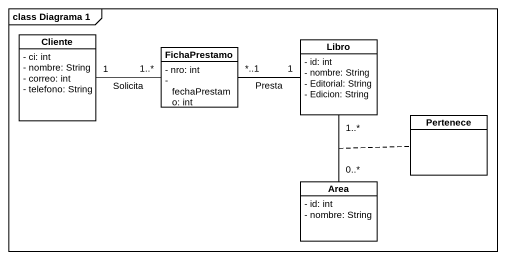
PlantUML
@startuml
mainframe class Diagrama 1
hide circle
hide empty members
skinparam classAttributeIconSize 0
class Cliente {
  - ci: int
  - nombre: String
  - correo: int
  - telefono: String
}
class Libro {
  - id: int
  - nombre: String
  - Editorial: String
  - Edicion: String
}
class FichaPrestamo {
  - nro: int
  - fechaPrestamo: int
}
class Pertenece
class Area {
  - id: int
  - nombre: String
}
Cliente "1" -right- "1..*" FichaPrestamo : Solicita
FichaPrestamo "*..1" -right- "1" Libro : Presta
Area "0..*" -up- "1..*" Libro
(Area, Libro) .. Pertenece
@enduml
